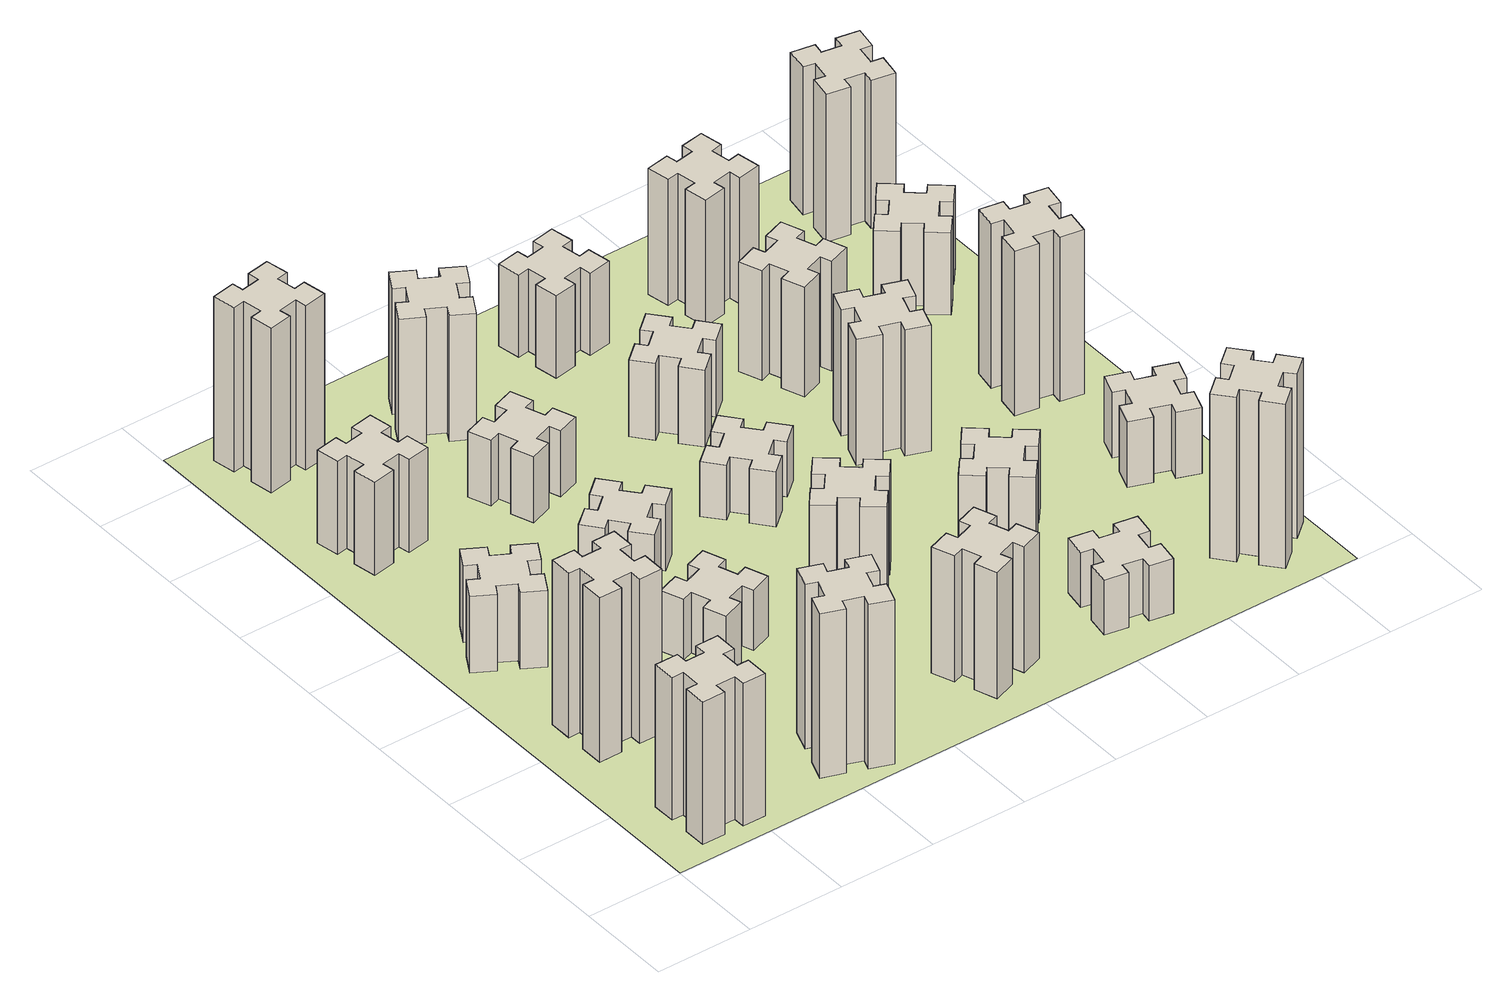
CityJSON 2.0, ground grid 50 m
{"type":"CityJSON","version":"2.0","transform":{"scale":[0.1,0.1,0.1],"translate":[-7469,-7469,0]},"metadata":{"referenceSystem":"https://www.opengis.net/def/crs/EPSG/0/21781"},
"CityObjects":{
"building1":{"type":"Building","attributes":{"class":"1000","function":"1000","usage":"1000","yearOfConstruction":2016,"roofType":"1000","measuredHeight":78,"storeysAboveGround":30,"storeysBelowGround":0},"geometry":[{"type":"Solid","lod":"1","boundaries":[[[[0,1,2,3,4,5,6,7,8,9,10,11,12,13,14,15,16,17,18,19]],[[17,16,20,21]],[[16,15,22,20]],[[15,14,23,22]],[[14,13,24,23]],[[13,12,25,24]],[[12,11,26,25]],[[11,10,27,26]],[[10,9,28,27]],[[9,8,29,28]],[[8,7,30,29]],[[7,6,31,30]],[[6,5,32,31]],[[5,4,33,32]],[[4,3,34,33]],[[3,2,35,34]],[[2,1,36,35]],[[1,0,37,36]],[[0,19,38,37]],[[19,18,39,38]],[[18,17,21,39]],[[24,25,26,27,28,29,30,31,32,33,34,35,36,37,38,39,21,20,22,23]]]]}]},
"building2":{"type":"Building","attributes":{"class":"1000","function":"1000","usage":"1000","yearOfConstruction":2016,"roofType":"1000","measuredHeight":90,"storeysAboveGround":30,"storeysBelowGround":0},"geometry":[{"type":"Solid","lod":"1","boundaries":[[[[40,41,42,43,44,45,46,47,48,49,50,51,52,53,54,55,56,57,58,59]],[[57,56,60,61]],[[56,55,62,60]],[[55,54,63,62]],[[54,53,64,63]],[[53,52,65,64]],[[52,51,66,65]],[[51,50,67,66]],[[50,49,68,67]],[[49,48,69,68]],[[48,47,70,69]],[[47,46,71,70]],[[46,45,72,71]],[[45,44,73,72]],[[44,43,74,73]],[[43,42,75,74]],[[42,41,76,75]],[[41,40,77,76]],[[40,59,78,77]],[[59,58,79,78]],[[58,57,61,79]],[[64,65,66,67,68,69,70,71,72,73,74,75,76,77,78,79,61,60,62,63]]]]}]},
"building3":{"type":"Building","attributes":{"class":"1000","function":"1000","usage":"1000","yearOfConstruction":2016,"roofType":"1000","measuredHeight":42,"storeysAboveGround":30,"storeysBelowGround":0},"geometry":[{"type":"Solid","lod":"1","boundaries":[[[[80,81,82,83,84,85,86,87,88,89,90,91,92,93,94,95,96,97,98,99]],[[97,96,100,101]],[[96,95,102,100]],[[95,94,103,102]],[[94,93,104,103]],[[93,92,105,104]],[[92,91,106,105]],[[91,90,107,106]],[[90,89,108,107]],[[89,88,109,108]],[[88,87,110,109]],[[87,86,111,110]],[[86,85,112,111]],[[85,84,113,112]],[[84,83,114,113]],[[83,82,115,114]],[[82,81,116,115]],[[81,80,117,116]],[[80,99,118,117]],[[99,98,119,118]],[[98,97,101,119]],[[104,105,106,107,108,109,110,111,112,113,114,115,116,117,118,119,101,100,102,103]]]]}]},
"building4":{"type":"Building","attributes":{"class":"1000","function":"1000","usage":"1000","yearOfConstruction":2016,"roofType":"1000","measuredHeight":51,"storeysAboveGround":30,"storeysBelowGround":0},"geometry":[{"type":"Solid","lod":"1","boundaries":[[[[120,121,122,123,124,125,126,127,128,129,130,131,132,133,134,135,136,137,138,139]],[[137,136,140,141]],[[136,135,142,140]],[[135,134,143,142]],[[134,133,144,143]],[[133,132,145,144]],[[132,131,146,145]],[[131,130,147,146]],[[130,129,148,147]],[[129,128,149,148]],[[128,127,150,149]],[[127,126,151,150]],[[126,125,152,151]],[[125,124,153,152]],[[124,123,154,153]],[[123,122,155,154]],[[122,121,156,155]],[[121,120,157,156]],[[120,139,158,157]],[[139,138,159,158]],[[138,137,141,159]],[[144,145,146,147,148,149,150,151,152,153,154,155,156,157,158,159,141,140,142,143]]]]}]},
"building5":{"type":"Building","attributes":{"class":"1000","function":"1000","usage":"1000","yearOfConstruction":2016,"roofType":"1000","measuredHeight":90,"storeysAboveGround":30,"storeysBelowGround":0},"geometry":[{"type":"Solid","lod":"1","boundaries":[[[[160,161,162,163,164,165,166,167,168,169,170,171,172,173,174,175,176,177,178,179]],[[177,176,180,181]],[[176,175,182,180]],[[175,174,183,182]],[[174,173,184,183]],[[173,172,185,184]],[[172,171,186,185]],[[171,170,187,186]],[[170,169,188,187]],[[169,168,189,188]],[[168,167,190,189]],[[167,166,191,190]],[[166,165,192,191]],[[165,164,193,192]],[[164,163,194,193]],[[163,162,195,194]],[[162,161,196,195]],[[161,160,197,196]],[[160,179,198,197]],[[179,178,199,198]],[[178,177,181,199]],[[184,185,186,187,188,189,190,191,192,193,194,195,196,197,198,199,181,180,182,183]]]]}]},
"building6":{"type":"Building","attributes":{"class":"1000","function":"1000","usage":"1000","yearOfConstruction":2016,"roofType":"1000","measuredHeight":90,"storeysAboveGround":30,"storeysBelowGround":0},"geometry":[{"type":"Solid","lod":"1","boundaries":[[[[200,201,202,203,204,205,206,207,208,209,210,211,212,213,214,215,216,217,218,219]],[[217,216,220,221]],[[216,215,222,220]],[[215,214,223,222]],[[214,213,224,223]],[[213,212,225,224]],[[212,211,226,225]],[[211,210,227,226]],[[210,209,228,227]],[[209,208,229,228]],[[208,207,230,229]],[[207,206,231,230]],[[206,205,232,231]],[[205,204,233,232]],[[204,203,234,233]],[[203,202,235,234]],[[202,201,236,235]],[[201,200,237,236]],[[200,219,238,237]],[[219,218,239,238]],[[218,217,221,239]],[[224,225,226,227,228,229,230,231,232,233,234,235,236,237,238,239,221,220,222,223]]]]}]},
"building7":{"type":"Building","attributes":{"class":"1000","function":"1000","usage":"1000","yearOfConstruction":2016,"roofType":"1000","measuredHeight":33,"storeysAboveGround":30,"storeysBelowGround":0},"geometry":[{"type":"Solid","lod":"1","boundaries":[[[[240,241,242,243,244,245,246,247,248,249,250,251,252,253,254,255,256,257,258,259]],[[257,256,260,261]],[[256,255,262,260]],[[255,254,263,262]],[[254,253,264,263]],[[253,252,265,264]],[[252,251,266,265]],[[251,250,267,266]],[[250,249,268,267]],[[249,248,269,268]],[[248,247,270,269]],[[247,246,271,270]],[[246,245,272,271]],[[245,244,273,272]],[[244,243,274,273]],[[243,242,275,274]],[[242,241,276,275]],[[241,240,277,276]],[[240,259,278,277]],[[259,258,279,278]],[[258,257,261,279]],[[264,265,266,267,268,269,270,271,272,273,274,275,276,277,278,279,261,260,262,263]]]]}]},
"building8":{"type":"Building","attributes":{"class":"1000","function":"1000","usage":"1000","yearOfConstruction":2016,"roofType":"1000","measuredHeight":36,"storeysAboveGround":30,"storeysBelowGround":0},"geometry":[{"type":"Solid","lod":"1","boundaries":[[[[280,281,282,283,284,285,286,287,288,289,290,291,292,293,294,295,296,297,298,299]],[[297,296,300,301]],[[296,295,302,300]],[[295,294,303,302]],[[294,293,304,303]],[[293,292,305,304]],[[292,291,306,305]],[[291,290,307,306]],[[290,289,308,307]],[[289,288,309,308]],[[288,287,310,309]],[[287,286,311,310]],[[286,285,312,311]],[[285,284,313,312]],[[284,283,314,313]],[[283,282,315,314]],[[282,281,316,315]],[[281,280,317,316]],[[280,299,318,317]],[[299,298,319,318]],[[298,297,301,319]],[[304,305,306,307,308,309,310,311,312,313,314,315,316,317,318,319,301,300,302,303]]]]}]},
"building9":{"type":"Building","attributes":{"class":"1000","function":"1000","usage":"1000","yearOfConstruction":2016,"roofType":"1000","measuredHeight":36,"storeysAboveGround":30,"storeysBelowGround":0},"geometry":[{"type":"Solid","lod":"1","boundaries":[[[[320,321,322,323,324,325,326,327,328,329,330,331,332,333,334,335,336,337,338,339]],[[337,336,340,341]],[[336,335,342,340]],[[335,334,343,342]],[[334,333,344,343]],[[333,332,345,344]],[[332,331,346,345]],[[331,330,347,346]],[[330,329,348,347]],[[329,328,349,348]],[[328,327,350,349]],[[327,326,351,350]],[[326,325,352,351]],[[325,324,353,352]],[[324,323,354,353]],[[323,322,355,354]],[[322,321,356,355]],[[321,320,357,356]],[[320,339,358,357]],[[339,338,359,358]],[[338,337,341,359]],[[344,345,346,347,348,349,350,351,352,353,354,355,356,357,358,359,341,340,342,343]]]]}]},
"building10":{"type":"Building","attributes":{"class":"1000","function":"1000","usage":"1000","yearOfConstruction":2016,"roofType":"1000","measuredHeight":69,"storeysAboveGround":30,"storeysBelowGround":0},"geometry":[{"type":"Solid","lod":"1","boundaries":[[[[360,361,362,363,364,365,366,367,368,369,370,371,372,373,374,375,376,377,378,379]],[[377,376,380,381]],[[376,375,382,380]],[[375,374,383,382]],[[374,373,384,383]],[[373,372,385,384]],[[372,371,386,385]],[[371,370,387,386]],[[370,369,388,387]],[[369,368,389,388]],[[368,367,390,389]],[[367,366,391,390]],[[366,365,392,391]],[[365,364,393,392]],[[364,363,394,393]],[[363,362,395,394]],[[362,361,396,395]],[[361,360,397,396]],[[360,379,398,397]],[[379,378,399,398]],[[378,377,381,399]],[[384,385,386,387,388,389,390,391,392,393,394,395,396,397,398,399,381,380,382,383]]]]}]},
"building11":{"type":"Building","attributes":{"class":"1000","function":"1000","usage":"1000","yearOfConstruction":2016,"roofType":"1000","measuredHeight":69,"storeysAboveGround":30,"storeysBelowGround":0},"geometry":[{"type":"Solid","lod":"1","boundaries":[[[[400,401,402,403,404,405,406,407,408,409,410,411,412,413,414,415,416,417,418,419]],[[417,416,420,421]],[[416,415,422,420]],[[415,414,423,422]],[[414,413,424,423]],[[413,412,425,424]],[[412,411,426,425]],[[411,410,427,426]],[[410,409,428,427]],[[409,408,429,428]],[[408,407,430,429]],[[407,406,431,430]],[[406,405,432,431]],[[405,404,433,432]],[[404,403,434,433]],[[403,402,435,434]],[[402,401,436,435]],[[401,400,437,436]],[[400,419,438,437]],[[419,418,439,438]],[[418,417,421,439]],[[424,425,426,427,428,429,430,431,432,433,434,435,436,437,438,439,421,420,422,423]]]]}]},
"building12":{"type":"Building","attributes":{"class":"1000","function":"1000","usage":"1000","yearOfConstruction":2016,"roofType":"1000","measuredHeight":54,"storeysAboveGround":30,"storeysBelowGround":0},"geometry":[{"type":"Solid","lod":"1","boundaries":[[[[440,441,442,443,444,445,446,447,448,449,450,451,452,453,454,455,456,457,458,459]],[[457,456,460,461]],[[456,455,462,460]],[[455,454,463,462]],[[454,453,464,463]],[[453,452,465,464]],[[452,451,466,465]],[[451,450,467,466]],[[450,449,468,467]],[[449,448,469,468]],[[448,447,470,469]],[[447,446,471,470]],[[446,445,472,471]],[[445,444,473,472]],[[444,443,474,473]],[[443,442,475,474]],[[442,441,476,475]],[[441,440,477,476]],[[440,459,478,477]],[[459,458,479,478]],[[458,457,461,479]],[[464,465,466,467,468,469,470,471,472,473,474,475,476,477,478,479,461,460,462,463]]]]}]},
"building13":{"type":"Building","attributes":{"class":"1000","function":"1000","usage":"1000","yearOfConstruction":2016,"roofType":"1000","measuredHeight":30,"storeysAboveGround":30,"storeysBelowGround":0},"geometry":[{"type":"Solid","lod":"1","boundaries":[[[[480,481,482,483,484,485,486,487,488,489,490,491,492,493,494,495,496,497,498,499]],[[497,496,500,501]],[[496,495,502,500]],[[495,494,503,502]],[[494,493,504,503]],[[493,492,505,504]],[[492,491,506,505]],[[491,490,507,506]],[[490,489,508,507]],[[489,488,509,508]],[[488,487,510,509]],[[487,486,511,510]],[[486,485,512,511]],[[485,484,513,512]],[[484,483,514,513]],[[483,482,515,514]],[[482,481,516,515]],[[481,480,517,516]],[[480,499,518,517]],[[499,498,519,518]],[[498,497,501,519]],[[504,505,506,507,508,509,510,511,512,513,514,515,516,517,518,519,501,500,502,503]]]]}]},
"building14":{"type":"Building","attributes":{"class":"1000","function":"1000","usage":"1000","yearOfConstruction":2016,"roofType":"1000","measuredHeight":42,"storeysAboveGround":30,"storeysBelowGround":0},"geometry":[{"type":"Solid","lod":"1","boundaries":[[[[520,521,522,523,524,525,526,527,528,529,530,531,532,533,534,535,536,537,538,539]],[[537,536,540,541]],[[536,535,542,540]],[[535,534,543,542]],[[534,533,544,543]],[[533,532,545,544]],[[532,531,546,545]],[[531,530,547,546]],[[530,529,548,547]],[[529,528,549,548]],[[528,527,550,549]],[[527,526,551,550]],[[526,525,552,551]],[[525,524,553,552]],[[524,523,554,553]],[[523,522,555,554]],[[522,521,556,555]],[[521,520,557,556]],[[520,539,558,557]],[[539,538,559,558]],[[538,537,541,559]],[[544,545,546,547,548,549,550,551,552,553,554,555,556,557,558,559,541,540,542,543]]]]}]},
"building15":{"type":"Building","attributes":{"class":"1000","function":"1000","usage":"1000","yearOfConstruction":2016,"roofType":"1000","measuredHeight":30,"storeysAboveGround":30,"storeysBelowGround":0},"geometry":[{"type":"Solid","lod":"1","boundaries":[[[[560,561,562,563,564,565,566,567,568,569,570,571,572,573,574,575,576,577,578,579]],[[577,576,580,581]],[[576,575,582,580]],[[575,574,583,582]],[[574,573,584,583]],[[573,572,585,584]],[[572,571,586,585]],[[571,570,587,586]],[[570,569,588,587]],[[569,568,589,588]],[[568,567,590,589]],[[567,566,591,590]],[[566,565,592,591]],[[565,564,593,592]],[[564,563,594,593]],[[563,562,595,594]],[[562,561,596,595]],[[561,560,597,596]],[[560,579,598,597]],[[579,578,599,598]],[[578,577,581,599]],[[584,585,586,587,588,589,590,591,592,593,594,595,596,597,598,599,581,580,582,583]]]]}]},
"building16":{"type":"Building","attributes":{"class":"1000","function":"1000","usage":"1000","yearOfConstruction":2016,"roofType":"1000","measuredHeight":45,"storeysAboveGround":30,"storeysBelowGround":0},"geometry":[{"type":"Solid","lod":"1","boundaries":[[[[600,601,602,603,604,605,606,607,608,609,610,611,612,613,614,615,616,617,618,619]],[[617,616,620,621]],[[616,615,622,620]],[[615,614,623,622]],[[614,613,624,623]],[[613,612,625,624]],[[612,611,626,625]],[[611,610,627,626]],[[610,609,628,627]],[[609,608,629,628]],[[608,607,630,629]],[[607,606,631,630]],[[606,605,632,631]],[[605,604,633,632]],[[604,603,634,633]],[[603,602,635,634]],[[602,601,636,635]],[[601,600,637,636]],[[600,619,638,637]],[[619,618,639,638]],[[618,617,621,639]],[[624,625,626,627,628,629,630,631,632,633,634,635,636,637,638,639,621,620,622,623]]]]}]},
"building17":{"type":"Building","attributes":{"class":"1000","function":"1000","usage":"1000","yearOfConstruction":2016,"roofType":"1000","measuredHeight":42,"storeysAboveGround":30,"storeysBelowGround":0},"geometry":[{"type":"Solid","lod":"1","boundaries":[[[[640,641,642,643,644,645,646,647,648,649,650,651,652,653,654,655,656,657,658,659]],[[657,656,660,661]],[[656,655,662,660]],[[655,654,663,662]],[[654,653,664,663]],[[653,652,665,664]],[[652,651,666,665]],[[651,650,667,666]],[[650,649,668,667]],[[649,648,669,668]],[[648,647,670,669]],[[647,646,671,670]],[[646,645,672,671]],[[645,644,673,672]],[[644,643,674,673]],[[643,642,675,674]],[[642,641,676,675]],[[641,640,677,676]],[[640,659,678,677]],[[659,658,679,678]],[[658,657,661,679]],[[664,665,666,667,668,669,670,671,672,673,674,675,676,677,678,679,661,660,662,663]]]]}]},
"building18":{"type":"Building","attributes":{"class":"1000","function":"1000","usage":"1000","yearOfConstruction":2016,"roofType":"1000","measuredHeight":69,"storeysAboveGround":30,"storeysBelowGround":0},"geometry":[{"type":"Solid","lod":"1","boundaries":[[[[680,681,682,683,684,685,686,687,688,689,690,691,692,693,694,695,696,697,698,699]],[[697,696,700,701]],[[696,695,702,700]],[[695,694,703,702]],[[694,693,704,703]],[[693,692,705,704]],[[692,691,706,705]],[[691,690,707,706]],[[690,689,708,707]],[[689,688,709,708]],[[688,687,710,709]],[[687,686,711,710]],[[686,685,712,711]],[[685,684,713,712]],[[684,683,714,713]],[[683,682,715,714]],[[682,681,716,715]],[[681,680,717,716]],[[680,699,718,717]],[[699,698,719,718]],[[698,697,701,719]],[[704,705,706,707,708,709,710,711,712,713,714,715,716,717,718,719,701,700,702,703]]]]}]},
"building19":{"type":"Building","attributes":{"class":"1000","function":"1000","usage":"1000","yearOfConstruction":2016,"roofType":"1000","measuredHeight":60,"storeysAboveGround":30,"storeysBelowGround":0},"geometry":[{"type":"Solid","lod":"1","boundaries":[[[[720,721,722,723,724,725,726,727,728,729,730,731,732,733,734,735,736,737,738,739]],[[737,736,740,741]],[[736,735,742,740]],[[735,734,743,742]],[[734,733,744,743]],[[733,732,745,744]],[[732,731,746,745]],[[731,730,747,746]],[[730,729,748,747]],[[729,728,749,748]],[[728,727,750,749]],[[727,726,751,750]],[[726,725,752,751]],[[725,724,753,752]],[[724,723,754,753]],[[723,722,755,754]],[[722,721,756,755]],[[721,720,757,756]],[[720,739,758,757]],[[739,738,759,758]],[[738,737,741,759]],[[744,745,746,747,748,749,750,751,752,753,754,755,756,757,758,759,741,740,742,743]]]]}]},
"building20":{"type":"Building","attributes":{"class":"1000","function":"1000","usage":"1000","yearOfConstruction":2016,"roofType":"1000","measuredHeight":90,"storeysAboveGround":30,"storeysBelowGround":0},"geometry":[{"type":"Solid","lod":"1","boundaries":[[[[760,761,762,763,764,765,766,767,768,769,770,771,772,773,774,775,776,777,778,779]],[[777,776,780,781]],[[776,775,782,780]],[[775,774,783,782]],[[774,773,784,783]],[[773,772,785,784]],[[772,771,786,785]],[[771,770,787,786]],[[770,769,788,787]],[[769,768,789,788]],[[768,767,790,789]],[[767,766,791,790]],[[766,765,792,791]],[[765,764,793,792]],[[764,763,794,793]],[[763,762,795,794]],[[762,761,796,795]],[[761,760,797,796]],[[760,779,798,797]],[[779,778,799,798]],[[778,777,781,799]],[[784,785,786,787,788,789,790,791,792,793,794,795,796,797,798,799,781,780,782,783]]]]}]},
"building21":{"type":"Building","attributes":{"class":"1000","function":"1000","usage":"1000","yearOfConstruction":2016,"roofType":"1000","measuredHeight":69,"storeysAboveGround":30,"storeysBelowGround":0},"geometry":[{"type":"Solid","lod":"1","boundaries":[[[[800,801,802,803,804,805,806,807,808,809,810,811,812,813,814,815,816,817,818,819]],[[817,816,820,821]],[[816,815,822,820]],[[815,814,823,822]],[[814,813,824,823]],[[813,812,825,824]],[[812,811,826,825]],[[811,810,827,826]],[[810,809,828,827]],[[809,808,829,828]],[[808,807,830,829]],[[807,806,831,830]],[[806,805,832,831]],[[805,804,833,832]],[[804,803,834,833]],[[803,802,835,834]],[[802,801,836,835]],[[801,800,837,836]],[[800,819,838,837]],[[819,818,839,838]],[[818,817,821,839]],[[824,825,826,827,828,829,830,831,832,833,834,835,836,837,838,839,821,820,822,823]]]]}]},
"building22":{"type":"Building","attributes":{"class":"1000","function":"1000","usage":"1000","yearOfConstruction":2016,"roofType":"1000","measuredHeight":36,"storeysAboveGround":30,"storeysBelowGround":0},"geometry":[{"type":"Solid","lod":"1","boundaries":[[[[840,841,842,843,844,845,846,847,848,849,850,851,852,853,854,855,856,857,858,859]],[[857,856,860,861]],[[856,855,862,860]],[[855,854,863,862]],[[854,853,864,863]],[[853,852,865,864]],[[852,851,866,865]],[[851,850,867,866]],[[850,849,868,867]],[[849,848,869,868]],[[848,847,870,869]],[[847,846,871,870]],[[846,845,872,871]],[[845,844,873,872]],[[844,843,874,873]],[[843,842,875,874]],[[842,841,876,875]],[[841,840,877,876]],[[840,859,878,877]],[[859,858,879,878]],[[858,857,861,879]],[[864,865,866,867,868,869,870,871,872,873,874,875,876,877,878,879,861,860,862,863]]]]}]},
"building23":{"type":"Building","attributes":{"class":"1000","function":"1000","usage":"1000","yearOfConstruction":2016,"roofType":"1000","measuredHeight":90,"storeysAboveGround":30,"storeysBelowGround":0},"geometry":[{"type":"Solid","lod":"1","boundaries":[[[[880,881,882,883,884,885,886,887,888,889,890,891,892,893,894,895,896,897,898,899]],[[897,896,900,901]],[[896,895,902,900]],[[895,894,903,902]],[[894,893,904,903]],[[893,892,905,904]],[[892,891,906,905]],[[891,890,907,906]],[[890,889,908,907]],[[889,888,909,908]],[[888,887,910,909]],[[887,886,911,910]],[[886,885,912,911]],[[885,884,913,912]],[[884,883,914,913]],[[883,882,915,914]],[[882,881,916,915]],[[881,880,917,916]],[[880,899,918,917]],[[899,898,919,918]],[[898,897,901,919]],[[904,905,906,907,908,909,910,911,912,913,914,915,916,917,918,919,901,900,902,903]]]]}]},
"building24":{"type":"Building","attributes":{"class":"1000","function":"1000","usage":"1000","yearOfConstruction":2016,"roofType":"1000","measuredHeight":45,"storeysAboveGround":30,"storeysBelowGround":0},"geometry":[{"type":"Solid","lod":"1","boundaries":[[[[920,921,922,923,924,925,926,927,928,929,930,931,932,933,934,935,936,937,938,939]],[[937,936,940,941]],[[936,935,942,940]],[[935,934,943,942]],[[934,933,944,943]],[[933,932,945,944]],[[932,931,946,945]],[[931,930,947,946]],[[930,929,948,947]],[[929,928,949,948]],[[928,927,950,949]],[[927,926,951,950]],[[926,925,952,951]],[[925,924,953,952]],[[924,923,954,953]],[[923,922,955,954]],[[922,921,956,955]],[[921,920,957,956]],[[920,939,958,957]],[[939,938,959,958]],[[938,937,941,959]],[[944,945,946,947,948,949,950,951,952,953,954,955,956,957,958,959,941,940,942,943]]]]}]},
"building25":{"type":"Building","attributes":{"class":"1000","function":"1000","usage":"1000","yearOfConstruction":2016,"roofType":"1000","measuredHeight":81,"storeysAboveGround":30,"storeysBelowGround":0},"geometry":[{"type":"Solid","lod":"1","boundaries":[[[[960,961,962,963,964,965,966,967,968,969,970,971,972,973,974,975,976,977,978,979]],[[977,976,980,981]],[[976,975,982,980]],[[975,974,983,982]],[[974,973,984,983]],[[973,972,985,984]],[[972,971,986,985]],[[971,970,987,986]],[[970,969,988,987]],[[969,968,989,988]],[[968,967,990,989]],[[967,966,991,990]],[[966,965,992,991]],[[965,964,993,992]],[[964,963,994,993]],[[963,962,995,994]],[[962,961,996,995]],[[961,960,997,996]],[[960,979,998,997]],[[979,978,999,998]],[[978,977,981,999]],[[984,985,986,987,988,989,990,991,992,993,994,995,996,997,998,999,981,980,982,983]]]]}]},
"landuse1":{"type":"LandUse","attributes":{"name":"plot1","function":"1010"},"geometry":[{"type":"MultiSurface","lod":"1","boundaries":[[[1000,1001,1002,1003]]]}]}
},
"vertices":[
[265,325,0],[265,225,0],[205,225,0],[205,105,0],[325,105,0],[325,165,0],[425,165,0],[425,105,0],[545,105,0],[545,225,0],[485,225,0],[485,325,0],[545,325,0],[545,445,0],[425,445,0],[425,385,0],[325,385,0],[325,445,0],[205,445,0],[205,325,0],[325,385,780],[325,445,780],[425,385,780],[425,445,780],[545,445,780],[545,325,780],[485,325,780],[485,225,780],[545,225,780],[545,105,780],[425,105,780],[425,165,780],[325,165,780],[325,105,780],[205,105,780],[205,225,780],[265,225,780],[265,325,780],[205,325,780],[205,445,780],
[265,1065,0],[265,965,0],[205,965,0],[205,845,0],[325,845,0],[325,905,0],[425,905,0],[425,845,0],[545,845,0],[545,965,0],[485,965,0],[485,1065,0],[545,1065,0],[545,1185,0],[425,1185,0],[425,1125,0],[325,1125,0],[325,1185,0],[205,1185,0],[205,1065,0],[325,1125,900],[325,1185,900],[425,1125,900],[425,1185,900],[545,1185,900],[545,1065,900],[485,1065,900],[485,965,900],[545,965,900],[545,845,900],[425,845,900],[425,905,900],[325,905,900],[325,845,900],[205,845,900],[205,965,900],[265,965,900],[265,1065,900],[205,1065,900],[205,1185,900],
[474,1826,0],[387,1876,0],[417,1928,0],[313,1988,0],[253,1884,0],[305,1854,0],[255,1767,0],[203,1797,0],[143,1693,0],[247,1633,0],[277,1685,0],[364,1635,0],[334,1583,0],[438,1523,0],[498,1627,0],[446,1657,0],[496,1744,0],[548,1714,0],[608,1818,0],[504,1878,0],[496,1744,420],[548,1714,420],[446,1657,420],[498,1627,420],[438,1523,420],[334,1583,420],[364,1635,420],[277,1685,420],[247,1633,420],[143,1693,420],[203,1797,420],[255,1767,420],[305,1854,420],[253,1884,420],[313,1988,420],[417,1928,420],[387,1876,420],[474,1826,420],[504,1878,420],[608,1818,420],
[405,2812,0],[307,2795,0],[297,2854,0],[178,2833,0],[199,2715,0],[258,2725,0],[276,2627,0],[217,2617,0],[237,2498,0],[356,2519,0],[345,2578,0],[444,2596,0],[454,2537,0],[572,2557,0],[551,2676,0],[492,2665,0],[475,2764,0],[534,2774,0],[513,2892,0],[395,2871,0],[475,2764,510],[534,2774,510],[492,2665,510],[551,2676,510],[572,2557,510],[454,2537,510],[444,2596,510],[345,2578,510],[356,2519,510],[237,2498,510],[217,2617,510],[276,2627,510],[258,2725,510],[199,2715,510],[178,2833,510],[297,2854,510],[307,2795,510],[405,2812,510],[395,2871,510],[513,2892,510],
[1029,360,0],[995,266,0],[939,287,0],[897,174,0],[1010,133,0],[1031,189,0],[1125,155,0],[1104,99,0],[1217,57,0],[1258,170,0],[1202,191,0],[1236,285,0],[1292,264,0],[1333,377,0],[1220,418,0],[1200,362,0],[1106,396,0],[1127,452,0],[1014,493,0],[973,380,0],[1106,396,900],[1127,452,900],[1200,362,900],[1220,418,900],[1333,377,900],[1292,264,900],[1236,285,900],[1202,191,900],[1258,170,900],[1217,57,900],[1104,99,900],[1125,155,900],[1031,189,900],[1010,133,900],[897,174,900],[939,287,900],[995,266,900],[1029,360,900],[973,380,900],[1014,493,900],
[492,3405,0],[475,3504,0],[534,3514,0],[513,3632,0],[395,3611,0],[405,3552,0],[307,3535,0],[297,3594,0],[178,3573,0],[199,3455,0],[258,3465,0],[276,3367,0],[217,3357,0],[237,3238,0],[356,3259,0],[345,3318,0],[444,3336,0],[454,3277,0],[572,3297,0],[551,3416,0],[444,3336,900],[454,3277,900],[345,3318,900],[356,3259,900],[237,3238,900],[217,3357,900],[276,3367,900],[258,3465,900],[199,3455,900],[178,3573,900],[297,3594,900],[307,3535,900],[405,3552,900],[395,3611,900],[513,3632,900],[534,3514,900],[475,3504,900],[492,3405,900],[551,3416,900],[572,3297,900],
[1125,1336,0],[1031,1302,0],[1010,1358,0],[897,1317,0],[939,1204,0],[995,1225,0],[1029,1131,0],[973,1110,0],[1014,997,0],[1127,1039,0],[1106,1095,0],[1200,1129,0],[1220,1073,0],[1333,1114,0],[1292,1227,0],[1236,1206,0],[1202,1300,0],[1258,1320,0],[1217,1433,0],[1104,1392,0],[1202,1300,330],[1258,1320,330],[1236,1206,330],[1292,1227,330],[1333,1114,330],[1220,1073,330],[1200,1129,330],[1106,1095,330],[1127,1039,330],[1014,997,330],[973,1110,330],[1029,1131,330],[995,1225,330],[939,1204,330],[897,1317,330],[1010,1358,330],[1031,1302,330],[1125,1336,330],[1104,1392,330],[1217,1433,330],
[1083,1972,0],[1006,1907,0],[968,1953,0],[876,1876,0],[953,1784,0],[999,1823,0],[1063,1746,0],[1017,1708,0],[1094,1616,0],[1186,1693,0],[1148,1739,0],[1224,1803,0],[1263,1757,0],[1355,1834,0],[1278,1926,0],[1232,1888,0],[1167,1964,0],[1213,2003,0],[1136,2095,0],[1044,2018,0],[1167,1964,360],[1213,2003,360],[1232,1888,360],[1278,1926,360],[1355,1834,360],[1263,1757,360],[1224,1803,360],[1148,1739,360],[1186,1693,360],[1094,1616,360],[1017,1708,360],[1063,1746,360],[999,1823,360],[953,1784,360],[876,1876,360],[968,1953,360],[1006,1907,360],[1083,1972,360],[1044,2018,360],[1136,2095,360],
[1106,2475,0],[1200,2509,0],[1220,2453,0],[1333,2494,0],[1292,2607,0],[1236,2586,0],[1202,2680,0],[1258,2700,0],[1217,2813,0],[1104,2772,0],[1125,2716,0],[1031,2682,0],[1010,2738,0],[897,2697,0],[939,2584,0],[995,2605,0],[1029,2511,0],[973,2490,0],[1014,2377,0],[1127,2419,0],[1029,2511,360],[973,2490,360],[995,2605,360],[939,2584,360],[897,2697,360],[1010,2738,360],[1031,2682,360],[1125,2716,360],[1104,2772,360],[1217,2813,360],[1258,2700,360],[1202,2680,360],[1236,2586,360],[1292,2607,360],[1333,2494,360],[1220,2453,360],[1200,2509,360],[1106,2475,360],[1127,2419,360],[1014,2377,360],
[1965,496,0],[1871,462,0],[1850,518,0],[1737,477,0],[1779,364,0],[1835,385,0],[1869,291,0],[1813,270,0],[1854,157,0],[1967,199,0],[1946,255,0],[2040,289,0],[2060,233,0],[2173,274,0],[2132,387,0],[2076,366,0],[2042,460,0],[2098,480,0],[2057,593,0],[1944,552,0],[2042,460,690],[2098,480,690],[2076,366,690],[2132,387,690],[2173,274,690],[2060,233,690],[2040,289,690],[1946,255,690],[1967,199,690],[1854,157,690],[1813,270,690],[1869,291,690],[1835,385,690],[1779,364,690],[1737,477,690],[1850,518,690],[1871,462,690],[1965,496,690],[1944,552,690],[2057,593,690],
[1186,3137,0],[1236,3224,0],[1288,3194,0],[1348,3298,0],[1244,3358,0],[1214,3306,0],[1127,3356,0],[1157,3408,0],[1053,3468,0],[993,3364,0],[1045,3334,0],[995,3247,0],[943,3277,0],[883,3173,0],[987,3113,0],[1017,3165,0],[1104,3115,0],[1074,3063,0],[1178,3003,0],[1238,3107,0],[1104,3115,690],[1074,3063,690],[1017,3165,690],[987,3113,690],[883,3173,690],[943,3277,690],[995,3247,690],[1045,3334,690],[993,3364,690],[1053,3468,690],[1157,3408,690],[1127,3356,690],[1214,3306,690],[1244,3358,690],[1348,3298,690],[1288,3194,690],[1236,3224,690],[1186,3137,690],[1238,3107,690],[1178,3003,690],
[1746,1163,0],[1823,1099,0],[1784,1053,0],[1876,976,0],[1953,1068,0],[1907,1106,0],[1972,1183,0],[2018,1144,0],[2095,1236,0],[2003,1313,0],[1964,1267,0],[1888,1332,0],[1926,1378,0],[1834,1455,0],[1757,1363,0],[1803,1324,0],[1739,1248,0],[1693,1286,0],[1616,1194,0],[1708,1117,0],[1739,1248,540],[1693,1286,540],[1803,1324,540],[1757,1363,540],[1834,1455,540],[1926,1378,540],[1888,1332,540],[1964,1267,540],[2003,1313,540],[2095,1236,540],[2018,1144,540],[1972,1183,540],[1907,1106,540],[1953,1068,540],[1876,976,540],[1784,1053,540],[1823,1099,540],[1746,1163,540],[1708,1117,540],[1616,1194,540],
[1972,1988,0],[1907,2064,0],[1953,2103,0],[1876,2195,0],[1784,2118,0],[1823,2072,0],[1746,2007,0],[1708,2053,0],[1616,1976,0],[1693,1884,0],[1739,1923,0],[1803,1846,0],[1757,1808,0],[1834,1716,0],[1926,1793,0],[1888,1839,0],[1964,1903,0],[2003,1857,0],[2095,1934,0],[2018,2026,0],[1964,1903,300],[2003,1857,300],[1888,1839,300],[1926,1793,300],[1834,1716,300],[1757,1808,300],[1803,1846,300],[1739,1923,300],[1693,1884,300],[1616,1976,300],[1708,2053,300],[1746,2007,300],[1823,2072,300],[1784,2118,300],[1876,2195,300],[1953,2103,300],[1907,2064,300],[1972,1988,300],[2018,2026,300],[2095,1934,300],
[1988,2479,0],[2064,2543,0],[2103,2497,0],[2195,2574,0],[2118,2666,0],[2072,2628,0],[2007,2704,0],[2053,2743,0],[1976,2835,0],[1884,2758,0],[1923,2712,0],[1846,2647,0],[1808,2693,0],[1716,2616,0],[1793,2524,0],[1839,2563,0],[1903,2486,0],[1857,2448,0],[1934,2356,0],[2026,2433,0],[1903,2486,420],[1857,2448,420],[1839,2563,420],[1793,2524,420],[1716,2616,420],[1808,2693,420],[1846,2647,420],[1923,2712,420],[1884,2758,420],[1976,2835,420],[2053,2743,420],[2007,2704,420],[2072,2628,420],[2118,2666,420],[2195,2574,420],[2103,2497,420],[2064,2543,420],[1988,2479,420],[2026,2433,420],[1934,2356,420],
[2596,444,0],[2578,345,0],[2519,356,0],[2498,237,0],[2617,217,0],[2627,276,0],[2725,258,0],[2715,199,0],[2833,178,0],[2854,297,0],[2795,307,0],[2812,405,0],[2871,395,0],[2892,513,0],[2774,534,0],[2764,475,0],[2665,492,0],[2676,551,0],[2557,572,0],[2537,454,0],[2665,492,300],[2676,551,300],[2764,475,300],[2774,534,300],[2892,513,300],[2871,395,300],[2812,405,300],[2795,307,300],[2854,297,300],[2833,178,300],[2715,199,300],[2725,258,300],[2627,276,300],[2617,217,300],[2498,237,300],[2519,356,300],[2578,345,300],[2596,444,300],[2537,454,300],[2557,572,300],
[1738,3365,0],[1756,3267,0],[1697,3257,0],[1717,3138,0],[1836,3159,0],[1825,3218,0],[1924,3236,0],[1934,3177,0],[2052,3197,0],[2031,3316,0],[1972,3305,0],[1955,3404,0],[2014,3414,0],[1993,3532,0],[1875,3511,0],[1885,3452,0],[1787,3435,0],[1777,3494,0],[1658,3473,0],[1679,3355,0],[1787,3435,450],[1777,3494,450],[1885,3452,450],[1875,3511,450],[1993,3532,450],[2014,3414,450],[1955,3404,450],[1972,3305,450],[2031,3316,450],[2052,3197,450],[1934,3177,450],[1924,3236,450],[1825,3218,450],[1836,3159,450],[1717,3138,450],[1697,3257,450],[1756,3267,450],[1738,3365,450],[1679,3355,450],[1658,3473,450],
[2647,1006,0],[2712,1083,0],[2758,1044,0],[2835,1136,0],[2743,1213,0],[2704,1167,0],[2628,1232,0],[2666,1278,0],[2574,1355,0],[2497,1263,0],[2543,1224,0],[2479,1148,0],[2433,1186,0],[2356,1094,0],[2448,1017,0],[2486,1063,0],[2563,999,0],[2524,953,0],[2616,876,0],[2693,968,0],[2563,999,420],[2524,953,420],[2486,1063,420],[2448,1017,420],[2356,1094,420],[2433,1186,420],[2479,1148,420],[2543,1224,420],[2497,1263,420],[2574,1355,420],[2666,1278,420],[2628,1232,420],[2704,1167,420],[2743,1213,420],[2835,1136,420],[2758,1044,420],[2712,1083,420],[2647,1006,420],[2693,968,420],[2616,876,420],
[2682,1871,0],[2716,1965,0],[2772,1944,0],[2813,2057,0],[2700,2098,0],[2680,2042,0],[2586,2076,0],[2607,2132,0],[2494,2173,0],[2453,2060,0],[2509,2040,0],[2475,1946,0],[2419,1967,0],[2377,1854,0],[2490,1813,0],[2511,1869,0],[2605,1835,0],[2584,1779,0],[2697,1737,0],[2738,1850,0],[2605,1835,690],[2584,1779,690],[2511,1869,690],[2490,1813,690],[2377,1854,690],[2419,1967,690],[2475,1946,690],[2509,2040,690],[2453,2060,690],[2494,2173,690],[2607,2132,690],[2586,2076,690],[2680,2042,690],[2700,2098,690],[2813,2057,690],[2772,1944,690],[2716,1965,690],[2682,1871,690],[2738,1850,690],[2697,1737,690],
[2586,2475,0],[2680,2509,0],[2700,2453,0],[2813,2494,0],[2772,2607,0],[2716,2586,0],[2682,2680,0],[2738,2700,0],[2697,2813,0],[2584,2772,0],[2605,2716,0],[2511,2682,0],[2490,2738,0],[2377,2697,0],[2419,2584,0],[2475,2605,0],[2509,2511,0],[2453,2490,0],[2494,2377,0],[2607,2419,0],[2509,2511,600],[2453,2490,600],[2475,2605,600],[2419,2584,600],[2377,2697,600],[2490,2738,600],[2511,2682,600],[2605,2716,600],[2584,2772,600],[2697,2813,600],[2738,2700,600],[2682,2680,600],[2716,2586,600],[2772,2607,600],[2813,2494,600],[2700,2453,600],[2680,2509,600],[2586,2475,600],[2607,2419,600],[2494,2377,600],
[3468,259,0],[3544,323,0],[3583,277,0],[3675,354,0],[3598,446,0],[3552,408,0],[3487,484,0],[3533,523,0],[3456,615,0],[3364,538,0],[3403,492,0],[3326,427,0],[3288,473,0],[3196,396,0],[3273,304,0],[3319,343,0],[3383,266,0],[3337,228,0],[3414,136,0],[3506,213,0],[3383,266,900],[3337,228,900],[3319,343,900],[3273,304,900],[3196,396,900],[3288,473,900],[3326,427,900],[3403,492,900],[3364,538,900],[3456,615,900],[3533,523,900],[3487,484,900],[3552,408,900],[3598,446,900],[3675,354,900],[3583,277,900],[3544,323,900],[3468,259,900],[3506,213,900],[3414,136,900],
[2565,3118,0],[2664,3136,0],[2674,3077,0],[2792,3097,0],[2771,3216,0],[2712,3205,0],[2695,3304,0],[2754,3314,0],[2733,3432,0],[2615,3411,0],[2625,3352,0],[2527,3335,0],[2517,3394,0],[2398,3373,0],[2419,3255,0],[2478,3265,0],[2496,3167,0],[2437,3157,0],[2457,3038,0],[2576,3059,0],[2496,3167,690],[2437,3157,690],[2478,3265,690],[2419,3255,690],[2398,3373,690],[2517,3394,690],[2527,3335,690],[2625,3352,690],[2615,3411,690],[2733,3432,690],[2754,3314,690],[2695,3304,690],[2712,3205,690],[2771,3216,690],[2792,3097,690],[2674,3077,690],[2664,3136,690],[2565,3118,690],[2576,3059,690],[2457,3038,690],
[3351,1029,0],[3445,995,0],[3424,939,0],[3537,897,0],[3578,1010,0],[3522,1031,0],[3556,1125,0],[3612,1104,0],[3653,1217,0],[3540,1258,0],[3520,1202,0],[3426,1236,0],[3447,1292,0],[3334,1333,0],[3293,1220,0],[3349,1200,0],[3315,1106,0],[3259,1127,0],[3217,1014,0],[3330,973,0],[3315,1106,360],[3259,1127,360],[3349,1200,360],[3293,1220,360],[3334,1333,360],[3447,1292,360],[3426,1236,360],[3520,1202,360],[3540,1258,360],[3653,1217,360],[3612,1104,360],[3556,1125,360],[3522,1031,360],[3578,1010,360],[3537,897,360],[3424,939,360],[3445,995,360],[3351,1029,360],[3330,973,360],[3217,1014,360],
[3435,1787,0],[3452,1885,0],[3511,1875,0],[3532,1993,0],[3414,2014,0],[3404,1955,0],[3305,1972,0],[3316,2031,0],[3197,2052,0],[3177,1934,0],[3236,1924,0],[3218,1825,0],[3159,1836,0],[3138,1717,0],[3257,1697,0],[3267,1756,0],[3365,1738,0],[3355,1679,0],[3473,1658,0],[3494,1777,0],[3365,1738,900],[3355,1679,900],[3267,1756,900],[3257,1697,900],[3138,1717,900],[3159,1836,900],[3218,1825,900],[3236,1924,900],[3177,1934,900],[3197,2052,900],[3316,2031,900],[3305,1972,900],[3404,1955,900],[3414,2014,900],[3532,1993,900],[3511,1875,900],[3452,1885,900],[3435,1787,900],[3494,1777,900],[3473,1658,900],
[3444,2747,0],[3368,2812,0],[3406,2858,0],[3314,2935,0],[3237,2843,0],[3283,2804,0],[3219,2728,0],[3173,2766,0],[3096,2674,0],[3188,2597,0],[3226,2643,0],[3303,2579,0],[3264,2533,0],[3356,2456,0],[3433,2548,0],[3387,2586,0],[3452,2663,0],[3498,2624,0],[3575,2716,0],[3483,2793,0],[3452,2663,450],[3498,2624,450],[3387,2586,450],[3433,2548,450],[3356,2456,450],[3264,2533,450],[3303,2579,450],[3226,2643,450],[3188,2597,450],[3096,2674,450],[3173,2766,450],[3219,2728,450],[3283,2804,450],[3237,2843,450],[3314,2935,450],[3406,2858,450],[3368,2812,450],[3444,2747,450],[3483,2793,450],[3575,2716,450],
[3535,3267,0],[3552,3365,0],[3611,3355,0],[3632,3473,0],[3514,3494,0],[3504,3435,0],[3405,3452,0],[3416,3511,0],[3297,3532,0],[3277,3414,0],[3336,3404,0],[3318,3305,0],[3259,3316,0],[3238,3197,0],[3357,3177,0],[3367,3236,0],[3465,3218,0],[3455,3159,0],[3573,3138,0],[3594,3257,0],[3465,3218,810],[3455,3159,810],[3367,3236,810],[3357,3177,810],[3238,3197,810],[3259,3316,810],[3318,3305,810],[3336,3404,810],[3277,3414,810],[3297,3532,810],[3416,3511,810],[3405,3452,810],[3504,3435,810],[3514,3494,810],[3632,3473,810],[3611,3355,810],[3552,3365,810],[3535,3267,810],[3594,3257,810],[3573,3138,810],
[5,3705,0],[3705,3705,0],[3705,5,0],[5,5,0]
]}
